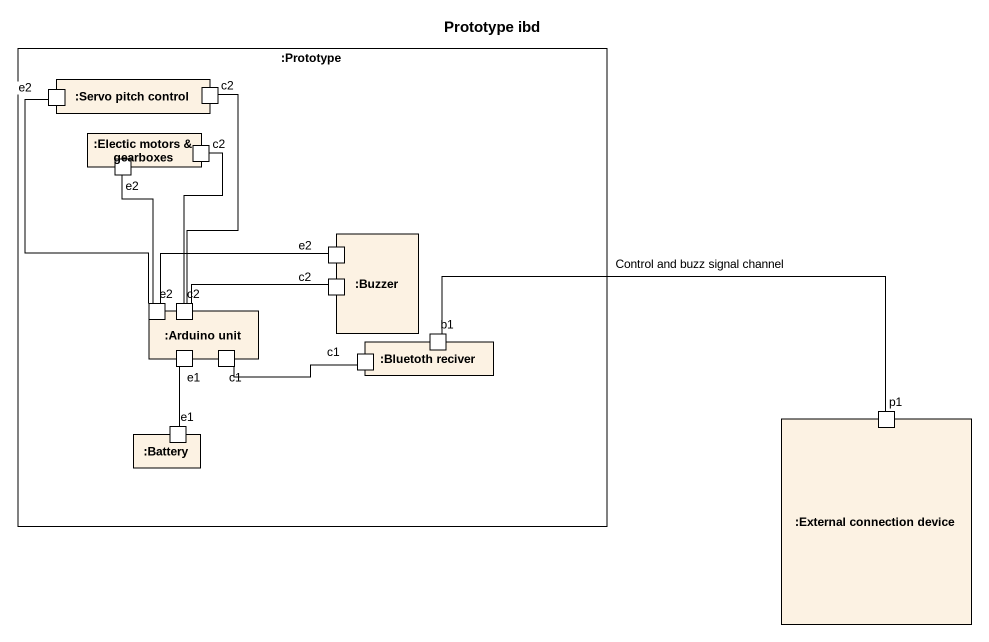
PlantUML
@startuml
title Prototype ibd
rectangle ":Prototype" as Prototype {
  rectangle ":Servo pitch control" as Servo_pitch_control {
    port e2
    port c2
  }
  rectangle ":Electic motors & gearboxes" as Electic_motors_gearboxes {
    port "c2" as c2_2
    port "e2" as e2_2
  }
  rectangle ":Buzzer" as Buzzer {
    port "e2" as e2_3
    port "c2" as c2_4
  }
  rectangle ":Arduino unit" as Arduino_unit {
    port "e2" as e2_4
    port "c2" as c2_3
    port e1
    port c1
  }
  rectangle ":Bluetoth reciver" as Bluetoth_reciver {
    port "c1" as c1_2
    port b1
  }
  rectangle ":Battery" as Battery {
    port "e1" as e1_2
  }
}
rectangle ":External connection device" as External_connection_device {
  port p1
}
e2_4 -up- e2
e2_4 -up- e2_2
e2_4 -right- e2_3
c2_3 -up- c2
c2_3 -up- c2_2
c2_3 -right- c2_4
c1 -right- c1_2
e1_2 -up- e1
p1 -left- b1 : Control and buzz signal channel
@enduml
